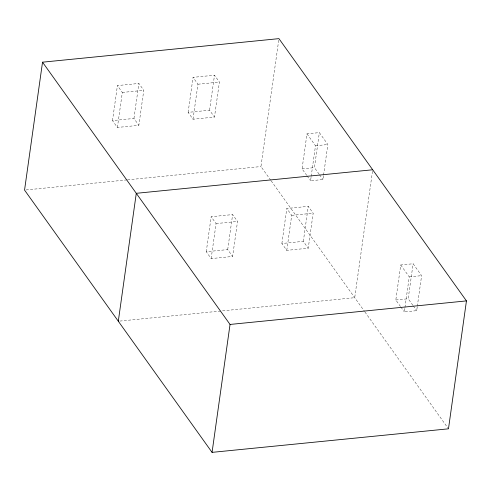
<?xml version="1.0" encoding="UTF-8"?>
<svg xmlns="http://www.w3.org/2000/svg" width="491" height="491" viewBox="0 0 491 491"><rect width="100%" height="100%" fill="white"/><g stroke="black" fill="none" stroke-linecap="round" stroke-linejoin="round"><path stroke-width="0.37" stroke-dasharray="2.46 1.84" d="M112.494 120.596L117.417 85.587L138.873 83.452L143.777 90.313L138.855 125.322L117.398 127.457L112.494 120.596L133.951 118.46L138.855 125.322M117.398 127.457L122.32 92.449L117.417 85.587M133.951 118.46L138.873 83.452M188.121 112.365L193.043 77.357L214.499 75.215L219.403 82.077L214.481 117.085L193.024 119.221L188.121 112.365L209.577 110.223L214.481 117.085M193.024 119.221L197.947 84.213L193.043 77.357M209.577 110.223L214.499 75.215M206.251 251.73L211.167 216.721L232.63 214.585L237.534 221.447L232.611 256.455L211.155 258.591L206.251 251.73L227.707 249.594L232.611 256.455M211.155 258.591L216.071 223.583L211.167 216.721M227.707 249.594L232.63 214.585M270.737 180.228L260.96 166.553L278.728 40.152M281.877 243.499L286.793 208.491L308.256 206.349L313.16 213.211L308.238 248.219L286.781 250.355L281.877 243.499L303.334 241.363L308.238 248.219M286.781 250.355L291.703 215.346L286.793 208.491M306.746 175.404L302.063 168.855L306.985 133.847L319.353 132.619L327.859 144.52L323.569 175.06M323.465 175.803L322.943 179.528L310.576 180.762L311.098 177.036M311.202 176.294L315.492 145.753L306.985 133.847M303.334 241.363L308.256 206.349M319.113 174.17L314.43 167.627L319.353 132.619M372.485 171.285L354.717 297.687L221.257 310.975M400.503 306.537L395.82 299.995L400.742 264.98L413.103 263.753L421.616 275.654L417.325 306.194M417.221 306.936L416.693 310.662L404.326 311.895L404.854 308.17M404.958 307.427L409.248 276.887L400.742 264.98M412.863 305.31L408.187 298.761L413.103 263.753M197.947 84.213L219.403 82.077M122.32 92.449L143.777 90.313M315.492 145.753L327.859 144.52M26.078 189.943L126.739 179.921M127.507 179.841L260.96 166.553M302.063 168.855L314.43 167.627M291.703 215.346L313.16 213.211M216.071 223.583L237.534 221.447M409.248 276.887L421.616 275.654M119.829 321.077L220.496 311.055M395.82 299.995L408.187 298.761M319.537 174.765L322.943 179.528M413.293 305.899L416.693 310.662M307.17 175.999L310.576 180.762M400.926 307.133L404.326 311.895M271.179 180.848L364.494 311.362M364.936 311.981L448.473 428.821"/><path stroke-width="0.74" d="M42.527 62.179L24.55 190.097L212.063 452.364L448.473 428.821L466.45 300.903L278.937 38.636L42.527 62.179L230.04 324.447L212.063 452.364M118.306 321.231L136.283 193.313L372.694 169.769M230.04 324.447L466.45 300.903"/></g></svg>
